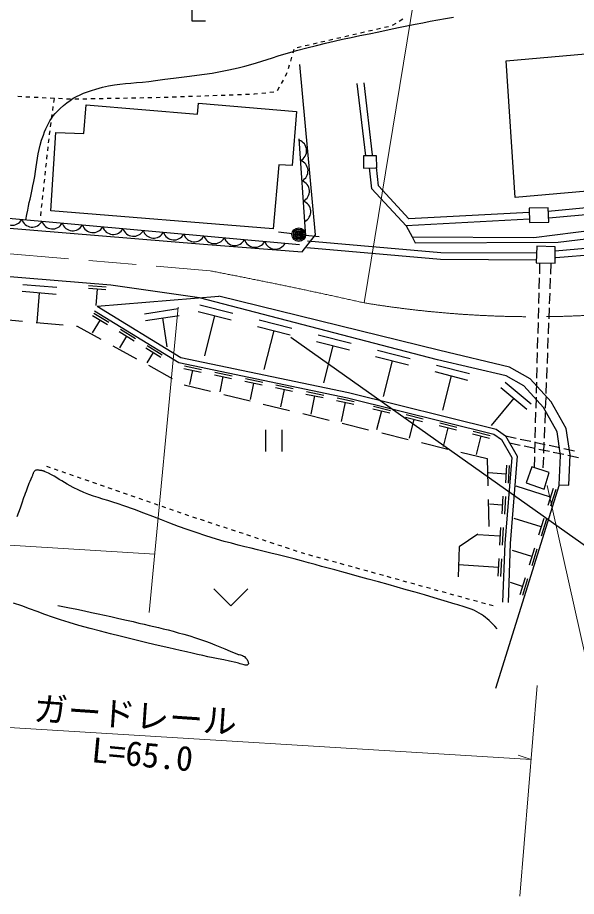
# Model space of a CAD drawing. Units: millimetres, scale not verified. Extents: x 40000 to 680000, y 20000 to 380000.
# Drawn here: x 438749 to 479956, y 234255 to 299026 of the extents above; entities that cross this region are included whole.
import ezdxf
from ezdxf.enums import TextEntityAlignment as Align

# ---------------------------------------------------------------- set-up
doc = ezdxf.new("R2010")
doc.units = ezdxf.units.MM
doc.header["$LTSCALE"] = 1000
doc.header["$PDMODE"] = 32
doc.header["$PDSIZE"] = 500
doc.linetypes.add('CHAIN', pattern=[18.5, 12, -1.5, 3.5, -1.5])
for name, color, linetype, lineweight in [('M-BGD', 7, 'Continuous', 25), ('M-BGD-HTXT', 7, 'Continuous', 13), ('M-BMK', 2, 'CHAIN', 13), ('M-STR-STRC', 7, 'Continuous', 25)]:
    doc.layers.add(name, color=color, linetype=linetype, lineweight=lineweight)
doc.styles.add('ＭＳ ゴシック', font='')
doc.styles.get('ＭＳ ゴシック').set_extended_font_data('MS Gothic')

msp = doc.modelspace()

# ---------------------------------------------------------------- linework, layer by layer
at = {"layer": 'M-BGD'}
for p, q in [((451594, 299795), (451594, 298795)), ((451594, 298795), (452594, 298795)), ((467146, 298897), (466889, 298743)), ((468053, 298536), (468621, 298648)), ((468621, 298648), (469177, 298754)), ((469177, 298754), (469734, 298858)), ((469734, 298858), (470303, 298960)), ((470303, 298960), (470899, 299065)), ((464919, 298081), (464627, 298013)), ((464664, 297838), (465380, 297986)), ((465504, 298216), (465212, 298148)), ((465380, 297986), (466152, 298147)), ((466088, 298351), (465796, 298283)), ((466152, 298147), (466831, 298288)), ((466632, 298589), (466374, 298434)), ((466831, 298288), (467460, 298417)), ((467460, 298417), (468053, 298536)), ((461996, 297406), (461704, 297339)), ((462090, 297284), (462718, 297425)), ((462581, 297541), (462288, 297474)), ((462718, 297425), (463348, 297562)), ((463165, 297676), (462873, 297609)), ((463348, 297562), (463992, 297698)), ((463750, 297811), (463458, 297744)), ((463992, 297698), (464664, 297838)), ((464335, 297946), (464042, 297878)), ((459122, 296679), (459036, 296392)), ((459311, 296594), (460073, 296794)), ((459658, 296867), (459365, 296799)), ((460242, 297002), (459950, 296934)), ((460073, 296794), (460782, 296973)), ((460827, 297136), (460534, 297069)), ((460782, 296973), (461449, 297135)), ((461411, 297271), (461119, 297204)), ((461449, 297135), (462090, 297284)), ((457162, 295940), (457554, 296068)), ((457554, 296068), (457956, 296197)), ((457956, 296197), (458376, 296327)), ((458376, 296327), (458825, 296460)), ((458825, 296460), (459311, 296594)), ((458950, 296105), (458863, 295817)), ((474782, 295835), (483351, 296599)), ((455005, 295318), (455495, 295440)), ((455495, 295440), (455945, 295564)), ((455945, 295564), (456367, 295688)), ((456367, 295688), (456770, 295814)), ((456770, 295814), (457162, 295940)), ((458777, 295530), (458691, 295242)), ((460711, 283006), (459564, 295559)), ((475437, 285765), (474782, 295835)), ((451416, 294707), (451977, 294775)), ((451977, 294775), (452538, 294850)), ((452538, 294850), (453109, 294937)), ((453109, 294937), (453703, 295040)), ((453703, 295040), (454331, 295165)), ((454331, 295165), (455005, 295318)), ((458590, 294906), (458471, 294688)), ((458605, 294955), (458590, 294906)), ((445456, 293993), (445884, 294068)), ((445884, 294068), (446296, 294124)), ((446296, 294124), (446703, 294166)), ((446703, 294166), (447111, 294202)), ((447111, 294202), (447528, 294236)), ((447528, 294236), (447963, 294275)), ((447963, 294275), (448425, 294324)), ((448425, 294324), (448919, 294390)), ((448919, 294390), (449605, 294486)), ((449605, 294486), (450241, 294567)), ((450241, 294567), (450841, 294639)), ((450841, 294639), (451416, 294707)), ((458327, 294424), (458184, 294161)), ((464434, 288845), (463798, 294167)), ((464931, 288904), (464295, 294226)), ((443353, 293341), (443618, 293455)), ((443618, 293455), (443899, 293560)), ((443899, 293560), (444200, 293662)), ((444200, 293662), (444526, 293762)), ((444526, 293762), (445006, 293893)), ((445006, 293893), (445456, 293993)), ((457048, 293465), (456750, 293432)), ((457645, 293532), (457347, 293499)), ((458040, 293898), (457896, 293634)), ((439064, 293185), (438764, 293200)), ((439663, 293156), (439363, 293171)), ((440262, 293127), (439963, 293141)), ((440862, 293097), (440562, 293112)), ((441461, 293068), (441161, 293083)), ((441421, 292770), (441461, 293068)), ((442060, 293039), (441761, 293054)), ((442659, 293010), (442360, 293024)), ((442374, 292745), (442615, 292922)), ((442615, 292922), (442855, 293078)), ((442855, 293078), (443100, 293217)), ((443259, 293011), (442959, 293005)), ((443100, 293217), (443353, 293341)), ((443859, 293022), (443559, 293016)), ((444459, 293033), (444159, 293028)), ((445059, 293045), (444759, 293039)), ((445659, 293056), (445359, 293050)), ((446259, 293067), (445959, 293062)), ((446859, 293079), (446559, 293073)), ((447458, 293090), (447158, 293084)), ((448058, 293101), (447758, 293096)), ((448658, 293113), (448358, 293107)), ((449258, 293124), (448958, 293118)), ((449858, 293144), (449558, 293134)), ((450457, 293166), (450158, 293155)), ((451057, 293187), (450757, 293176)), ((451657, 293209), (451357, 293198)), ((452256, 293230), (451956, 293219)), ((452856, 293251), (452556, 293241)), ((453455, 293273), (453156, 293262)), ((454055, 293294), (453755, 293283)), ((454655, 293316), (454355, 293305)), ((455254, 293337), (454955, 293326)), ((455854, 293358), (455554, 293348)), ((456195, 293371), (456154, 293369)), ((456452, 293399), (456195, 293371)), ((441342, 292175), (441381, 292473)), ((441529, 291954), (441693, 292133)), ((441693, 292133), (441879, 292316)), ((441879, 292316), (442130, 292544)), ((442130, 292544), (442374, 292745)), ((443630, 290477), (443812, 292588)), ((443812, 292588), (452017, 291896)), ((452017, 291896), (452090, 292715)), ((452090, 292715), (459313, 292097)), ((441137, 291418), (441253, 291600)), ((441253, 291600), (441383, 291777)), ((441262, 291581), (441302, 291878)), ((441383, 291777), (441529, 291954)), ((459313, 292097), (459004, 288112)), ((440837, 290821), (440931, 291032)), ((440931, 291032), (441030, 291230)), ((441030, 291230), (441137, 291418)), ((441183, 290986), (441223, 291283)), ((440523, 289981), (440651, 290351)), ((440651, 290351), (440744, 290595)), ((440744, 290595), (440837, 290821)), ((441105, 290391), (441111, 290444)), ((441111, 290444), (441143, 290689)), ((441192, 284783), (441574, 290568)), ((441574, 290568), (443630, 290477)), ((440341, 289303), (440421, 289634)), ((440421, 289634), (440523, 289981)), ((441040, 289795), (441072, 290093)), ((459970, 283249), (459506, 290099)), ((440222, 288666), (440276, 288983)), ((440276, 288983), (440341, 289303)), ((440910, 288602), (440943, 288900)), ((440975, 289198), (441008, 289496)), ((440128, 288023), (440175, 288348)), ((440175, 288348), (440222, 288666)), ((440845, 288005), (440878, 288303)), ((464259, 288845), (464259, 287936)), ((465225, 288843), (464259, 288845)), ((465241, 287954), (465225, 288843)), ((440016, 287324), (440076, 287683)), ((440076, 287683), (440128, 288023)), ((440780, 287409), (440813, 287707)), ((458003, 288185), (457603, 283455)), ((459004, 288112), (458003, 288185)), ((464259, 287936), (465241, 287954)), ((464871, 286416), (464706, 287944)), ((465351, 286635), (465203, 287998)), ((439876, 286631), (439941, 286940)), ((439941, 286940), (440016, 287324)), ((440715, 286812), (440748, 287110)), ((409920, 286797), (459534, 282294)), ((439766, 286106), (439819, 286356)), ((439819, 286356), (439876, 286631)), ((440650, 286216), (440683, 286514)), ((467400, 283687), (464871, 286416)), ((467608, 284199), (465351, 286635)), ((439667, 285634), (439716, 285869)), ((439716, 285869), (439766, 286106)), ((440586, 285619), (440618, 285917)), ((480758, 286229), (475437, 285765)), ((414263, 285462), (452469, 282323)), ((439499, 284839), (439560, 285130)), ((439560, 285130), (439616, 285392)), ((439616, 285392), (439667, 285634)), ((440521, 285023), (440553, 285321)), ((477872, 285011), (476480, 284984)), ((485209, 285411), (477866, 284743)), ((477926, 283947), (477872, 285011)), ((439348, 284126), (439429, 284508)), ((439429, 284508), (439499, 284839)), ((440456, 284426), (440488, 284725)), ((457603, 283455), (441192, 284783)), ((476475, 284662), (467608, 284199)), ((476480, 284984), (476507, 283920)), ((485254, 284913), (477911, 284245)), ((476501, 284163), (467400, 283687)), ((476507, 283920), (477926, 283947)), ((476825, 282815), (485740, 283979)), ((458986, 283090), (457993, 283205)), ((467400, 283687), (467856, 282869)), ((478608, 282469), (487032, 283470)), ((459728, 281750), (460711, 283006)), ((460979, 282859), (459985, 282974)), ((469952, 281695), (460130, 282548)), ((467856, 282869), (476825, 282815)), ((467856, 282869), (468056, 282414)), ((468056, 282414), (478608, 282469)), ((478390, 281834), (486477, 282544)), ((452469, 282323), (459728, 281750)), ((469929, 281195), (460087, 282050)), ((477026, 282173), (476998, 280945)), ((478390, 282118), (477026, 282173)), ((478390, 280918), (478390, 282118)), ((478434, 281336), (486552, 282048)), ((445614, 279301), (417638, 281623)), ((477003, 281159), (469929, 281195)), ((477006, 281659), (469952, 281695)), ((476998, 280945), (478390, 280918)), ((477246, 280145), (477268, 280940)), ((478070, 280924), (478039, 280125)), ((477217, 279046), (477238, 279845)), ((478027, 279825), (477997, 279025)), ((439140, 279353), (441632, 279146)), ((443988, 279281), (445283, 279172)), ((452157, 278379), (445614, 279301)), ((439099, 278854), (441590, 278648)), ((440345, 278751), (440162, 276558)), ((443971, 279082), (445267, 278973)), ((444619, 279027), (444516, 277803)), ((477187, 277946), (477209, 278746)), ((477985, 278726), (477954, 277926)), ((444623, 277746), (453594, 278500)), ((469722, 273813), (452157, 278379)), ((469877, 274495), (453594, 278500)), ((444377, 277252), (445487, 276574)), ((444415, 277405), (450641, 273603)), ((444623, 277746), (450791, 273980)), ((448116, 277201), (450587, 277575)), ((452069, 277370), (454492, 276753)), ((452192, 277854), (454615, 277238)), ((477157, 276847), (477179, 277646)), ((477943, 277626), (477912, 276827)), ((437129, 276845), (439120, 276656)), ((444828, 276743), (444242, 275783)), ((444273, 277081), (445383, 276404)), ((448191, 276706), (450662, 277081)), ((449426, 276894), (449751, 274752)), ((453280, 277062), (452526, 274098)), ((456553, 276745), (458976, 276128)), ((440115, 276562), (442106, 276373)), ((443102, 276279), (443133, 276276)), ((443133, 276276), (444888, 275316)), ((446340, 276053), (447450, 275376)), ((456430, 276260), (458853, 275644)), ((457641, 275952), (456915, 273098)), ((477127, 275747), (477149, 276547)), ((477901, 276527), (477870, 275728)), ((446236, 275883), (447346, 275205)), ((446791, 275544), (446263, 274678)), ((460914, 275635), (463337, 275019)), ((477097, 274647), (477119, 275447)), ((477858, 275428), (477828, 274629)), ((445765, 274837), (447520, 273877)), ((448199, 274684), (449309, 274007)), ((448303, 274855), (449413, 274177)), ((460791, 275151), (463214, 274534)), ((462003, 274843), (461305, 272099)), ((448754, 274345), (448283, 273574)), ((465152, 274041), (467575, 273425)), ((465276, 274526), (467698, 273909)), ((475031, 273259), (469877, 274495)), ((477068, 273548), (477089, 274347)), ((477816, 274329), (477786, 273529)), ((448397, 273397), (450152, 272438)), ((450641, 273603), (463064, 270998)), ((450791, 273980), (463153, 271388)), ((451048, 273364), (452320, 273098)), ((466364, 273733), (465694, 271099)), ((469637, 273416), (472059, 272800)), ((474764, 272628), (469722, 273813)), ((451007, 273169), (452279, 272902)), ((451643, 273035), (451422, 271981)), ((453258, 272697), (454530, 272430)), ((453299, 272892), (454571, 272626)), ((469513, 272932), (471936, 272315)), ((476539, 272410), (475031, 273259)), ((477038, 272448), (477059, 273248)), ((477774, 273230), (477743, 272430)), ((453894, 272563), (453657, 271435)), ((455509, 272225), (456781, 271958)), ((455550, 272420), (456822, 272153)), ((456145, 272091), (455893, 270890)), ((470725, 272624), (470083, 270100)), ((474697, 272154), (476620, 270557)), ((476072, 271884), (474764, 272628)), ((478099, 270695), (476539, 272410)), ((477008, 271349), (477030, 272148)), ((477732, 272130), (477701, 271331)), ((451033, 271968), (452976, 271494)), ((457760, 271752), (459032, 271486)), ((457801, 271948), (459073, 271681)), ((458396, 271619), (458128, 270344)), ((460052, 271476), (461324, 271209)), ((474377, 271769), (476301, 270172)), ((477527, 270283), (476072, 271884)), ((453948, 271257), (455891, 270783)), ((460011, 271280), (461283, 271014)), ((460647, 271147), (460364, 269798)), ((462262, 270808), (463534, 270541)), ((462303, 271004), (463575, 270737)), ((463064, 270998), (473871, 268316)), ((463153, 271388), (474042, 268686)), ((475339, 270971), (473674, 268964)), ((476978, 270249), (477000, 271049)), ((477690, 271031), (477659, 270232)), ((456862, 270546), (458805, 270073)), ((462898, 270675), (462600, 269253)), ((464941, 270197), (466203, 269884)), ((464990, 270391), (466251, 270078)), ((478528, 268500), (477527, 270283)), ((479202, 268730), (478099, 270695)), ((459777, 269836), (461720, 269362)), ((465572, 270040), (465225, 268642)), ((467348, 269574), (468610, 269261)), ((467396, 269768), (468658, 269455)), ((476948, 269149), (476970, 269949)), ((477647, 269932), (477617, 269133)), ((462692, 269125), (464635, 268651)), ((467979, 269418), (467634, 268027)), ((469839, 268956), (471101, 268643)), ((469887, 269150), (471149, 268837)), ((476919, 268050), (476940, 268850)), ((477605, 268833), (477574, 268033)), ((457035, 268654), (457035, 267054)), ((458235, 268654), (458235, 267054)), ((465606, 268414), (467549, 267940)), ((470470, 268799), (470127, 267418)), ((472282, 268350), (473543, 268037)), ((472330, 268544), (473591, 268231)), ((472912, 268193), (472572, 266820)), ((473871, 268316), (474421, 267920)), ((474042, 268686), (474724, 268195)), ((474724, 268195), (475598, 266694)), ((474724, 268195), (475507, 268027)), ((478782, 266754), (478528, 268500)), ((479485, 266790), (479202, 268730)), ((468521, 267703), (470464, 267229)), ((474421, 267920), (475189, 266601)), ((475023, 267682), (475805, 267517)), ((475800, 267964), (476582, 267796)), ((476875, 267733), (477658, 267565)), ((476889, 266950), (476910, 267750)), ((477563, 267734), (477532, 266934)), ((471435, 266993), (473378, 266519)), ((476099, 267455), (476882, 267290)), ((477175, 267228), (477958, 267063)), ((477951, 267503), (478733, 267335)), ((478252, 267002), (479034, 266837)), ((479027, 267272), (479809, 267104)), ((473378, 266519), (473422, 264519)), ((475189, 266601), (474680, 260277)), ((475598, 266694), (475079, 260253)), ((476859, 265851), (476881, 266650)), ((477521, 266635), (477490, 265835)), ((478691, 264589), (478782, 266754)), ((479328, 266775), (480111, 266610)), ((479391, 264559), (479485, 266790)), ((439980, 265571), (439950, 265531)), ((440017, 265612), (439980, 265571)), ((440058, 265646), (440017, 265612)), ((440102, 265668), (440058, 265646)), ((440146, 265680), (440102, 265668)), ((440193, 265684), (440146, 265680)), ((440241, 265681), (440193, 265684)), ((440291, 265674), (440241, 265681)), ((440343, 265664), (440291, 265674)), ((440396, 265654), (440343, 265664)), ((440451, 265645), (440396, 265654)), ((440508, 265639), (440451, 265645)), ((440540, 265636), (440508, 265639)), ((440569, 265632), (440540, 265636)), ((440597, 265626), (440569, 265632)), ((440623, 265620), (440597, 265626)), ((440648, 265612), (440623, 265620)), ((440673, 265603), (440648, 265612)), ((440698, 265593), (440673, 265603)), ((440724, 265582), (440698, 265593)), ((440751, 265570), (440724, 265582)), ((440781, 265557), (440751, 265570)), ((441182, 265837), (440898, 265935)), ((441749, 265641), (441465, 265739)), ((474802, 266030), (474720, 264733)), ((475002, 266017), (474920, 264720)), ((476656, 265916), (476258, 264730)), ((477956, 265495), (476656, 265916)), ((439722, 265004), (439653, 264844)), ((439799, 265175), (439722, 265004)), ((439820, 265226), (439799, 265175)), ((439839, 265274), (439820, 265226)), ((439855, 265320), (439839, 265274)), ((439871, 265365), (439855, 265320)), ((439887, 265408), (439871, 265365)), ((439905, 265449), (439887, 265408)), ((439925, 265490), (439905, 265449)), ((439950, 265531), (439925, 265490)), ((441025, 265447), (440781, 265557)), ((441246, 265335), (441025, 265447)), ((441450, 265222), (441246, 265335)), ((441642, 265108), (441450, 265222)), ((441828, 264991), (441642, 265108)), ((442013, 264873), (441828, 264991)), ((442316, 265445), (442032, 265543)), ((442883, 265249), (442599, 265347)), ((443450, 265053), (443166, 265151)), ((444017, 264856), (443734, 264955)), ((474761, 265381), (473484, 265462)), ((477568, 264270), (477956, 265495)), ((439478, 264405), (439424, 264262)), ((439533, 264548), (439478, 264405)), ((439591, 264694), (439533, 264548)), ((439653, 264844), (439591, 264694)), ((442203, 264754), (442013, 264873)), ((442403, 264632), (442203, 264754)), ((442618, 264509), (442403, 264632)), ((442855, 264384), (442618, 264509)), ((443256, 264190), (442855, 264384)), ((444584, 264660), (444301, 264758)), ((445151, 264464), (444868, 264562)), ((445718, 264268), (445435, 264366)), ((478691, 264589), (473977, 249589)), ((478041, 263687), (475518, 264480)), ((476258, 264730), (477568, 264270)), ((478236, 264307), (477846, 263067)), ((478691, 264589), (479391, 264559)), ((439259, 263796), (439198, 263619)), ((439317, 263961), (439259, 263796)), ((439371, 264115), (439317, 263961)), ((439424, 264262), (439371, 264115)), ((443635, 264025), (443256, 264190)), ((443997, 263884), (443635, 264025)), ((444348, 263761), (443997, 263884)), ((444696, 263648), (444348, 263761)), ((445046, 263541), (444696, 263648)), ((446285, 264072), (446002, 264170)), ((446852, 263876), (446569, 263974)), ((447419, 263680), (447136, 263778)), ((474531, 263742), (474449, 262445)), ((474731, 263730), (474649, 262432)), ((478427, 264247), (478037, 263007)), ((439062, 263235), (438931, 262879)), ((439198, 263619), (439062, 263235)), ((445404, 263434), (445046, 263541)), ((445777, 263319), (445404, 263434)), ((446172, 263192), (445777, 263319)), ((446594, 263046), (446172, 263192)), ((447359, 262767), (446594, 263046)), ((447986, 263484), (447703, 263582)), ((448553, 263287), (448270, 263385)), ((449120, 263091), (448837, 263189)), ((449687, 262895), (449404, 262993)), ((473444, 263519), (473488, 261520)), ((474490, 263094), (473536, 263154)), ((438806, 262545), (438687, 262224)), ((438931, 262879), (438806, 262545)), ((448066, 262501), (447359, 262767)), ((448730, 262247), (448066, 262501)), ((450254, 262699), (449971, 262797)), ((450821, 262503), (450538, 262601)), ((451389, 262307), (451105, 262405)), ((449365, 262002), (448730, 262247)), ((449987, 261763), (449365, 262002)), ((450610, 261529), (449987, 261763)), ((451957, 262115), (451672, 262209)), ((452527, 261928), (452242, 262022)), ((453097, 261741), (452812, 261834)), ((477352, 261493), (475376, 262114)), ((477547, 262113), (477157, 260873)), ((477737, 262053), (477348, 260813)), ((451250, 261297), (450610, 261529)), ((451920, 261065), (451250, 261297)), ((452638, 260830), (451920, 261065)), ((453667, 261554), (453382, 261647)), ((454237, 261367), (453952, 261460)), ((454807, 261179), (454522, 261273)), ((455377, 260992), (455092, 261086)), ((474355, 261449), (474273, 260152)), ((474555, 261436), (474473, 260139)), ((453416, 260590), (452638, 260830)), ((453988, 260424), (453416, 260590)), ((454519, 260278), (453988, 260424)), ((455948, 260805), (455663, 260899)), ((456518, 260618), (456233, 260712)), ((457088, 260431), (456803, 260524)), ((472689, 260945), (471306, 260012)), ((474314, 260800), (472686, 260903)), ((455021, 260146), (454519, 260278)), ((455502, 260025), (455021, 260146)), ((455975, 259911), (455502, 260025)), ((456448, 259798), (455975, 259911)), ((456931, 259684), (456448, 259798)), ((457658, 260244), (457373, 260337)), ((458228, 260057), (457943, 260150)), ((458798, 259869), (458513, 259963)), ((459368, 259682), (459083, 259776)), ((471306, 260012), (471235, 257817)), ((474680, 260277), (474516, 255934)), ((475079, 260253), (474915, 255919)), ((476662, 259299), (475234, 259748)), ((476857, 259919), (476467, 258679)), ((477048, 259859), (476658, 258619)), ((457435, 259562), (456931, 259684)), ((457971, 259429), (457435, 259562)), ((458547, 259280), (457971, 259429)), ((459137, 259125), (458547, 259280)), ((459683, 258980), (459137, 259125)), ((459777, 259548), (459653, 259589)), ((459940, 259503), (459777, 259548)), ((460519, 259343), (460229, 259423)), ((461097, 259182), (460808, 259263)), ((461675, 259022), (461386, 259102)), ((474241, 259152), (474159, 257854)), ((474440, 259139), (474359, 257842)), ((460197, 258843), (459683, 258980)), ((460689, 258711), (460197, 258843)), ((461169, 258580), (460689, 258711)), ((461650, 258450), (461169, 258580)), ((462141, 258315), (461650, 258450)), ((462253, 258862), (461964, 258942)), ((462831, 258702), (462542, 258782)), ((463410, 258542), (463121, 258622)), ((463988, 258382), (463699, 258462)), ((474200, 258503), (471263, 258688)), ((462654, 258174), (462141, 258315)), ((463199, 258024), (462654, 258174)), ((463787, 257861), (463199, 258024)), ((464602, 257636), (463787, 257861)), ((464566, 258222), (464277, 258302)), ((465144, 258061), (464855, 258141)), ((465723, 257901), (465434, 257981)), ((466301, 257741), (466012, 257821)), ((465357, 257428), (464602, 257636)), ((466067, 257233), (465357, 257428)), ((466748, 257044), (466067, 257233)), ((466879, 257581), (466590, 257661)), ((467457, 257421), (467168, 257501)), ((468036, 257261), (467746, 257341)), ((468614, 257100), (468325, 257181)), ((475973, 257105), (475092, 257381)), ((476167, 257725), (475778, 256485)), ((476358, 257665), (475968, 256425)), ((453232, 256918), (454482, 255668)), ((455732, 256918), (454482, 255668)), ((467412, 256858), (466748, 257044)), ((468076, 256669), (467412, 256858)), ((468754, 256472), (468076, 256669)), ((469192, 256940), (468903, 257020)), ((469770, 256780), (469481, 256860)), ((470348, 256620), (470059, 256700)), ((470927, 256460), (470638, 256540)), ((439057, 255660), (438458, 255871)), ((469461, 256263), (468754, 256472)), ((470211, 256036), (469461, 256263)), ((471018, 255787), (470211, 256036)), ((471505, 256300), (471216, 256380)), ((472083, 256140), (471794, 256220)), ((472661, 255979), (472372, 256059)), ((473240, 255819), (472951, 255899)), ((439629, 255452), (439057, 255660)), ((440188, 255247), (439629, 255452)), ((440747, 255043), (440188, 255247)), ((441709, 255705), (442461, 255551)), ((442461, 255551), (443114, 255417)), ((443114, 255417), (443690, 255299)), ((443690, 255299), (444209, 255191)), ((471199, 255733), (471018, 255787)), ((471367, 255685), (471199, 255733)), ((471527, 255642), (471367, 255685)), ((471679, 255600), (471527, 255642)), ((471828, 255557), (471679, 255600)), ((471975, 255511), (471828, 255557)), ((472123, 255458), (471975, 255511)), ((472275, 255398), (472123, 255458)), ((472434, 255326), (472275, 255398)), ((472601, 255241), (472434, 255326)), ((472791, 255135), (472601, 255241)), ((473818, 255659), (473529, 255739)), ((441321, 254841), (440747, 255043)), ((441922, 254639), (441321, 254841)), ((442565, 254436), (441922, 254639)), ((444209, 255191), (444691, 255090)), ((444691, 255090), (445157, 254989)), ((445157, 254989), (445628, 254885)), ((445628, 254885), (446124, 254773)), ((446124, 254773), (446667, 254648)), ((446667, 254648), (447276, 254505)), ((472959, 255032), (472791, 255135)), ((473111, 254929), (472959, 255032)), ((473251, 254823), (473111, 254929)), ((473383, 254712), (473251, 254823)), ((473513, 254593), (473383, 254712)), ((473645, 254463), (473513, 254593)), ((443264, 254232), (442565, 254436)), ((444099, 254001), (443264, 254232)), ((444873, 253793), (444099, 254001)), ((447276, 254505), (447697, 254405)), ((447697, 254405), (448088, 254315)), ((448088, 254315), (448456, 254229)), ((448456, 254229), (448808, 254147)), ((448808, 254147), (449152, 254065)), ((449152, 254065), (449495, 253982)), ((449495, 253982), (449846, 253893)), ((473784, 254321), (473645, 254463)), ((473935, 254163), (473784, 254321)), ((474102, 253986), (473935, 254163)), ((445604, 253602), (444873, 253793)), ((446304, 253425), (445604, 253602)), ((446991, 253257), (446304, 253425)), ((447679, 253092), (446991, 253257)), ((449846, 253893), (450211, 253798)), ((450211, 253798), (450598, 253693)), ((450598, 253693), (451015, 253577)), ((451015, 253577), (451454, 253448)), ((451454, 253448), (451859, 253321)), ((451859, 253321), (452238, 253195)), ((448382, 252926), (447679, 253092)), ((449117, 252755), (448382, 252926)), ((449899, 252573), (449117, 252755)), ((452238, 253195), (452599, 253067)), ((452599, 253067), (452949, 252936)), ((452949, 252936), (453298, 252799)), ((453298, 252799), (453653, 252655)), ((453653, 252655), (454022, 252501)), ((450742, 252376), (449899, 252573)), ((451200, 252269), (450742, 252376)), ((451625, 252173), (451200, 252269)), ((452025, 252084), (451625, 252173)), ((452409, 252001), (452025, 252084)), ((452785, 251921), (452409, 252001)), ((454022, 252501), (454413, 252336)), ((454413, 252336), (454835, 252158)), ((454835, 252158), (454925, 252123)), ((454925, 252123), (455012, 252096)), ((455012, 252096), (455096, 252073)), ((455096, 252073), (455177, 252052)), ((455177, 252052), (455255, 252029)), ((455255, 252029), (455330, 252003)), ((455330, 252003), (455402, 251970)), ((455402, 251970), (455471, 251927)), ((453161, 251843), (452785, 251921)), ((453545, 251764), (453161, 251843)), ((453947, 251682), (453545, 251764)), ((454374, 251596), (453947, 251682)), ((454835, 251503), (454374, 251596)), ((454941, 251477), (454835, 251503)), ((455047, 251444), (454941, 251477)), ((455152, 251408), (455047, 251444)), ((455254, 251372), (455152, 251408)), ((455353, 251339), (455254, 251372)), ((455446, 251312), (455353, 251339)), ((455471, 251927), (455537, 251872)), ((455537, 251872), (455600, 251803)), ((455600, 251803), (455634, 251756)), ((455634, 251756), (455667, 251705)), ((455667, 251705), (455697, 251652)), ((455736, 251339), (455679, 251306)), ((455697, 251652), (455724, 251598)), ((455724, 251598), (455745, 251544)), ((455757, 251367), (455736, 251339)), ((455745, 251544), (455761, 251493)), ((455768, 251403), (455757, 251367)), ((455761, 251493), (455768, 251445)), ((455768, 251445), (455768, 251403)), ((455532, 251296), (455446, 251312)), ((455610, 251292), (455532, 251296)), ((455679, 251306), (455610, 251292))]:
    msp.add_line(p, q, dxfattribs=at)
for radius in [500, 500, 400, 300, 200, 100, 20]:
    msp.add_circle((459483, 283032), radius, dxfattribs=at)
for centre, start, end in [((459253, 289214), 296.49454, 71.25481), ((459354, 287718), 296.49454, 71.25481), ((459456, 286221), 296.49454, 71.25481), ((459557, 284725), 296.49454, 71.25481), ((438332, 284532), 197.43396, 332.19423), ((439826, 284396), 197.43396, 332.19423), ((441319, 284261), 197.43396, 332.19423), ((442813, 284125), 197.43396, 332.19423), ((444307, 283990), 197.43396, 332.19423), ((445801, 283854), 197.43396, 332.19423), ((447295, 283719), 197.43396, 332.19423), ((448789, 283583), 197.43396, 332.19423), ((450283, 283447), 197.43396, 332.19423), ((451776, 283312), 197.43396, 332.19423), ((453270, 283176), 197.43396, 332.19423), ((454764, 283041), 197.43396, 332.19423), ((456258, 282905), 197.43396, 332.19423), ((457752, 282769), 197.43396, 332.19423)]:
    msp.add_arc(centre, 812, start, end, dxfattribs=at)
msp.add_point((459483, 283032), dxfattribs=at)
at = {"layer": 'M-BGD-HTXT'}
for p, q in [((464293, 278004), (469173, 307604)), ((450586, 277684), (448457, 255170)), ((485237, 231132), (477807, 264535)), ((412924, 261683), (448865, 259486)), ((475781, 234264), (477071, 249799)), ((411585, 248327), (476618, 244346)), ((476618, 244346), (475666, 244664))]:
    msp.add_line(p, q, dxfattribs=at)
at = {"layer": 'M-BMK'}
msp.add_line((375242, 286945), (452949, 280360), dxfattribs=at)
for centre, radius, start, end in [((384294, -78653), 365519, 77.35765, 79.1739), ((476824, 354010), 77032, 260.63764, 286.8194)]:
    msp.add_arc(centre, radius, start, end, dxfattribs=at)
at = {"layer": 'M-STR-STRC'}
msp.add_line((458898, 275474), (492992, 251320), dxfattribs=at)

# ---------------------------------------------------------------- texts
at = {"layer": 'M-BGD-HTXT', "style": 'ＭＳ ゴシック'}
for s, rotation, p in [('ガードレール', 356.077, (439856, 246672)), ('L=65.0', 354.695, (444095, 243611))]:
    msp.add_text(s, height=1833, rotation=rotation, dxfattribs=at).set_placement(p, align=Align.BOTTOM_LEFT)

doc.saveas('drawing.dxf')
